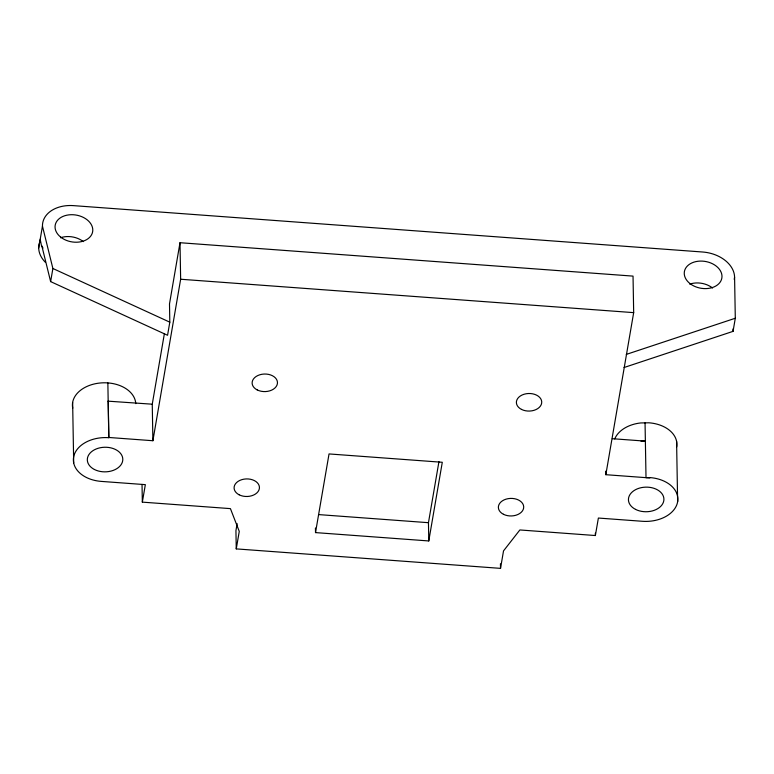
<?xml version="1.0" encoding="UTF-8"?>
<svg xmlns="http://www.w3.org/2000/svg" width="774" height="774" viewBox="0 0 774 774"><rect width="100%" height="100%" fill="white"/><g stroke="black" fill="none" stroke-linecap="round" stroke-linejoin="round"><path stroke-width="1.16" d="M38.7 247.99L42.454 226.143A31.686 22.639 9.8 0 1 73.52 205.632L702.724 252.014A31.686 22.639 9.8 0 1 734.584 277.16L735.3 318.249L733.046 331.359L624.028 367.524M649.87 477.945L605.829 474.694L633.674 312.638L633.035 276.115L180.003 242.717L169.496 303.901L169.806 322.168L167.561 335.277L50.629 281.601L52.884 268.491L42.454 226.143M108.176 401.174L152.255 404.192L164.407 333.507M676.582 441.238L677.637 501.755A31.686 21.972 -1 0 1 642.42 521.289L598.379 518.048L595.37 535.531L519.867 529.958L503.526 550.885L500.526 568.368L236.254 548.892L239.263 531.409L230.429 508.624L142.339 502.132L145.348 484.65L101.297 481.399A31.686 21.972 -1 0 1 73.598 457.231A31.686 21.972 -1 0 1 108.815 437.697L108.215 400.951M108.853 437.474L152.894 440.725L180.642 279.24L180.003 242.717M237.134 523.63L235.935 530.625L236.254 548.892M315.511 532.599L329.037 453.932L442.293 462.281L428.777 540.949L315.511 532.599L315.434 528.032M428.777 540.949L428.457 522.692L438.945 461.633M734.207 279.346L734.584 277.16M626.282 354.415L735.3 318.249M641.017 441.209L645.371 441.132L612.282 438.694M180.642 279.24L633.674 312.638M318.811 514.604L428.457 522.692M52.884 268.491L169.806 322.168M42.996 248.096L41.38 245.242L40.2 239.253M41.912 246.18L50.629 281.601M733.007 328.95L733.046 331.359M645.052 422.865L646.009 477.655L649.928 477.587A31.686 21.972 -1 0 1 677.637 501.755M605.761 471.163L605.829 474.694M595.332 533.17L595.37 535.531M500.439 563.801L500.526 568.368M152.255 404.192L152.894 440.725M142.029 484.456L142.339 502.132M107.857 382.907L108.815 437.697M72.64 402.441L73.694 462.968M72.737 408.179A31.686 21.972 -1 0 1 101.23 382.907A31.686 21.972 -1 0 1 135.76 403.631M614.73 438.945A31.686 21.972 -1 0 1 640.708 422.943L648.97 422.798A31.686 21.972 -1 0 1 676.679 446.975M60.517 237.753A19.011 13.584 9.8 0 1 83.34 241.614M689.721 284.135A19.011 13.584 9.8 0 1 712.544 287.996M45.443 262.367A31.686 22.639 9.8 0 1 40.461 240.327M94.428 469.499A17.744 12.307 -1 0 0 122.679 460.849A17.744 12.307 -1 0 0 98.066 448.301A17.744 12.307 -1 0 0 94.428 469.499M635.541 509.389A17.744 12.307 -1 0 0 663.792 500.739A17.744 12.307 -1 0 0 639.189 488.191A17.744 12.307 -1 0 0 635.541 509.389M503.448 514.284A12.674 8.785 -1 0 0 523.621 508.112A12.674 8.785 -1 0 0 506.041 499.153A12.674 8.785 -1 0 0 503.448 514.284M239.176 494.809A12.674 8.785 -1 0 0 259.358 488.626A12.674 8.785 -1 0 0 241.778 479.667A12.674 8.785 -1 0 0 239.176 494.809M257.2 389.912A12.674 8.785 -1 0 0 277.382 383.74A12.674 8.785 -1 0 0 259.803 374.78A12.674 8.785 -1 0 0 257.2 389.912M521.473 409.398A12.674 8.785 -1 0 0 541.645 403.215A12.674 8.785 -1 0 0 524.066 394.256A12.674 8.785 -1 0 0 521.473 409.398M60.74 237.163A19.011 13.584 9.8 0 0 92.212 233.351A19.011 13.584 9.8 0 0 68.799 214.872A19.011 13.584 9.8 0 0 60.74 237.163M689.944 283.545A19.011 13.584 9.8 0 0 721.416 279.733A19.011 13.584 9.8 0 0 698.003 261.254A19.011 13.584 9.8 0 0 689.944 283.545"/></g></svg>
